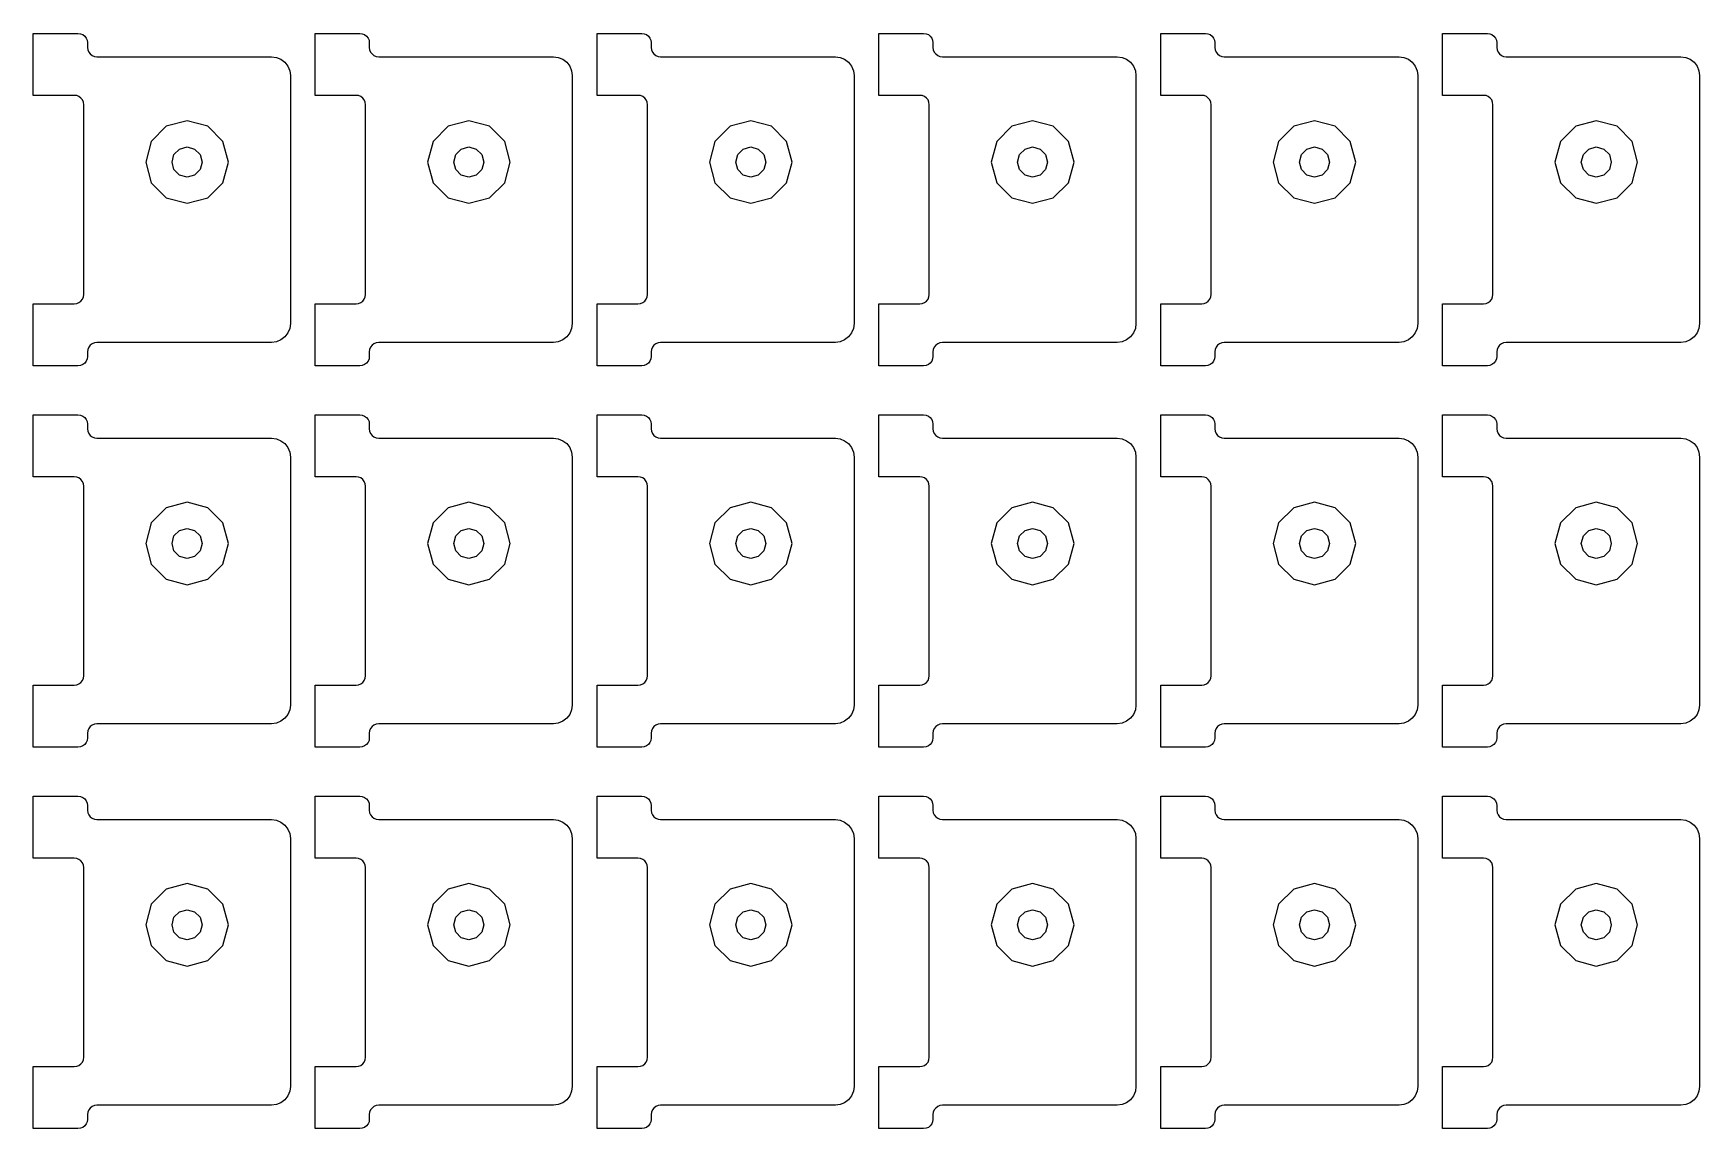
# Model space of a CAD drawing. Extents: x 11 to 212, y 11 to 212.
# Drawn here: x 157 to 167.44, y 97.02 to 103.88 of the extents above; entities that cross this region are included whole.
import ezdxf

# ---------------------------------------------------------------- set-up
doc = ezdxf.new("R2010")
doc.units = 0
doc.layers.add('G', color=7, linetype='continuous')

msp = doc.modelspace()

# ---------------------------------------------------------------- linework, layer by layer
at = {"layer": 'G'}
for points in [[(157.259, 102.188), (157.274, 102.19), (157.288, 102.196), (157.3, 102.205), (157.31, 102.218), (157.316, 102.232), (157.318, 102.247), (157.318, 103.435), (157.316, 103.451), (157.31, 103.465), (157.3, 103.477), (157.288, 103.486), (157.274, 103.492), (157.259, 103.494), (157.002, 103.494), (157.002, 103.882), (157.282, 103.882), (157.298, 103.88), (157.312, 103.874), (157.324, 103.865), (157.333, 103.853), (157.339, 103.839), (157.341, 103.824), (157.341, 103.794), (157.343, 103.779), (157.349, 103.765), (157.358, 103.753), (157.371, 103.743), (157.385, 103.737), (157.4, 103.735), (158.494, 103.735), (158.525, 103.731), (158.553, 103.72), (158.577, 103.701), (158.596, 103.676), (158.608, 103.648), (158.612, 103.618), (158.612, 102.065), (158.608, 102.034), (158.596, 102.006), (158.577, 101.982), (158.553, 101.963), (158.525, 101.951), (158.494, 101.947), (157.4, 101.947), (157.385, 101.945), (157.371, 101.939), (157.358, 101.93), (157.349, 101.918), (157.343, 101.903), (157.341, 101.888), (157.341, 101.859), (157.339, 101.844), (157.333, 101.829), (157.324, 101.817), (157.312, 101.808), (157.298, 101.802), (157.282, 101.8), (157.002, 101.8), (157.002, 102.188)], [(159.024, 102.188), (159.039, 102.19), (159.053, 102.196), (159.065, 102.205), (159.074, 102.218), (159.08, 102.232), (159.082, 102.247), (159.082, 103.435), (159.08, 103.451), (159.074, 103.465), (159.065, 103.477), (159.053, 103.486), (159.039, 103.492), (159.024, 103.494), (158.767, 103.494), (158.767, 103.882), (159.047, 103.882), (159.062, 103.88), (159.076, 103.874), (159.089, 103.865), (159.098, 103.853), (159.104, 103.839), (159.106, 103.824), (159.106, 103.794), (159.108, 103.779), (159.114, 103.765), (159.123, 103.753), (159.135, 103.743), (159.149, 103.737), (159.165, 103.735), (160.259, 103.735), (160.289, 103.731), (160.318, 103.72), (160.342, 103.701), (160.361, 103.676), (160.372, 103.648), (160.376, 103.618), (160.376, 102.065), (160.372, 102.034), (160.361, 102.006), (160.342, 101.982), (160.318, 101.963), (160.289, 101.951), (160.259, 101.947), (159.165, 101.947), (159.149, 101.945), (159.135, 101.939), (159.123, 101.93), (159.114, 101.918), (159.108, 101.903), (159.106, 101.888), (159.106, 101.859), (159.104, 101.844), (159.098, 101.829), (159.089, 101.817), (159.076, 101.808), (159.062, 101.802), (159.047, 101.8), (158.767, 101.8), (158.767, 102.188)], [(160.788, 102.188), (160.803, 102.19), (160.818, 102.196), (160.83, 102.205), (160.839, 102.218), (160.845, 102.232), (160.847, 102.247), (160.847, 103.435), (160.845, 103.451), (160.839, 103.465), (160.83, 103.477), (160.818, 103.486), (160.803, 103.492), (160.788, 103.494), (160.532, 103.494), (160.532, 103.882), (160.812, 103.882), (160.827, 103.88), (160.841, 103.874), (160.853, 103.865), (160.863, 103.853), (160.869, 103.839), (160.871, 103.824), (160.871, 103.794), (160.873, 103.779), (160.878, 103.765), (160.888, 103.753), (160.9, 103.743), (160.914, 103.737), (160.929, 103.735), (162.024, 103.735), (162.054, 103.731), (162.082, 103.72), (162.107, 103.701), (162.125, 103.676), (162.137, 103.648), (162.141, 103.618), (162.141, 102.065), (162.137, 102.034), (162.125, 102.006), (162.107, 101.982), (162.082, 101.963), (162.054, 101.951), (162.024, 101.947), (160.929, 101.947), (160.914, 101.945), (160.9, 101.939), (160.888, 101.93), (160.878, 101.918), (160.873, 101.903), (160.871, 101.888), (160.871, 101.859), (160.869, 101.844), (160.863, 101.829), (160.853, 101.817), (160.841, 101.808), (160.827, 101.802), (160.812, 101.8), (160.532, 101.8), (160.532, 102.188)], [(162.553, 102.188), (162.568, 102.19), (162.582, 102.196), (162.595, 102.205), (162.604, 102.218), (162.61, 102.232), (162.612, 102.247), (162.612, 103.435), (162.61, 103.451), (162.604, 103.465), (162.595, 103.477), (162.582, 103.486), (162.568, 103.492), (162.553, 103.494), (162.296, 103.494), (162.296, 103.882), (162.576, 103.882), (162.592, 103.88), (162.606, 103.874), (162.618, 103.865), (162.627, 103.853), (162.633, 103.839), (162.635, 103.824), (162.635, 103.794), (162.637, 103.779), (162.643, 103.765), (162.653, 103.753), (162.665, 103.743), (162.679, 103.737), (162.694, 103.735), (163.788, 103.735), (163.819, 103.731), (163.847, 103.72), (163.871, 103.701), (163.89, 103.676), (163.902, 103.648), (163.906, 103.618), (163.906, 102.065), (163.902, 102.034), (163.89, 102.006), (163.871, 101.982), (163.847, 101.963), (163.819, 101.951), (163.788, 101.947), (162.694, 101.947), (162.679, 101.945), (162.665, 101.939), (162.653, 101.93), (162.643, 101.918), (162.637, 101.903), (162.635, 101.888), (162.635, 101.859), (162.633, 101.844), (162.627, 101.829), (162.618, 101.817), (162.606, 101.808), (162.592, 101.802), (162.576, 101.8), (162.296, 101.8), (162.296, 102.188)], [(164.318, 102.188), (164.333, 102.19), (164.347, 102.196), (164.359, 102.205), (164.369, 102.218), (164.374, 102.232), (164.376, 102.247), (164.376, 103.435), (164.374, 103.451), (164.369, 103.465), (164.359, 103.477), (164.347, 103.486), (164.333, 103.492), (164.318, 103.494), (164.061, 103.494), (164.061, 103.882), (164.341, 103.882), (164.356, 103.88), (164.371, 103.874), (164.383, 103.865), (164.392, 103.853), (164.398, 103.839), (164.4, 103.824), (164.4, 103.794), (164.402, 103.779), (164.408, 103.765), (164.417, 103.753), (164.429, 103.743), (164.444, 103.737), (164.459, 103.735), (165.553, 103.735), (165.583, 103.731), (165.612, 103.72), (165.636, 103.701), (165.655, 103.676), (165.667, 103.648), (165.671, 103.618), (165.671, 102.065), (165.667, 102.034), (165.655, 102.006), (165.636, 101.982), (165.612, 101.963), (165.583, 101.951), (165.553, 101.947), (164.459, 101.947), (164.444, 101.945), (164.429, 101.939), (164.417, 101.93), (164.408, 101.918), (164.402, 101.903), (164.4, 101.888), (164.4, 101.859), (164.398, 101.844), (164.392, 101.829), (164.383, 101.817), (164.371, 101.808), (164.356, 101.802), (164.341, 101.8), (164.061, 101.8), (164.061, 102.188)], [(166.082, 102.188), (166.098, 102.19), (166.112, 102.196), (166.124, 102.205), (166.133, 102.218), (166.139, 102.232), (166.141, 102.247), (166.141, 103.435), (166.139, 103.451), (166.133, 103.465), (166.124, 103.477), (166.112, 103.486), (166.098, 103.492), (166.082, 103.494), (165.826, 103.494), (165.826, 103.882), (166.106, 103.882), (166.121, 103.88), (166.135, 103.874), (166.147, 103.865), (166.157, 103.853), (166.163, 103.839), (166.165, 103.824), (166.165, 103.794), (166.167, 103.779), (166.173, 103.765), (166.182, 103.753), (166.194, 103.743), (166.208, 103.737), (166.224, 103.735), (167.318, 103.735), (167.348, 103.731), (167.376, 103.72), (167.401, 103.701), (167.42, 103.676), (167.431, 103.648), (167.435, 103.618), (167.435, 102.065), (167.431, 102.034), (167.42, 102.006), (167.401, 101.982), (167.376, 101.963), (167.348, 101.951), (167.318, 101.947), (166.224, 101.947), (166.208, 101.945), (166.194, 101.939), (166.182, 101.93), (166.173, 101.918), (166.167, 101.903), (166.165, 101.888), (166.165, 101.859), (166.163, 101.844), (166.157, 101.829), (166.147, 101.817), (166.135, 101.808), (166.121, 101.802), (166.106, 101.8), (165.826, 101.8), (165.826, 102.188)], [(158.189, 102.947), (158.224, 103.076), (158.189, 103.206), (158.094, 103.301), (157.965, 103.335), (157.835, 103.301), (157.741, 103.206), (157.706, 103.076), (157.741, 102.947), (157.835, 102.852), (157.965, 102.818), (158.094, 102.852)], [(159.954, 102.947), (159.988, 103.076), (159.954, 103.206), (159.859, 103.301), (159.729, 103.335), (159.6, 103.301), (159.505, 103.206), (159.471, 103.076), (159.505, 102.947), (159.6, 102.852), (159.729, 102.818), (159.859, 102.852)], [(161.718, 102.947), (161.753, 103.076), (161.718, 103.206), (161.624, 103.301), (161.494, 103.335), (161.365, 103.301), (161.27, 103.206), (161.235, 103.076), (161.27, 102.947), (161.365, 102.852), (161.494, 102.818), (161.624, 102.852)], [(163.483, 102.947), (163.518, 103.076), (163.483, 103.206), (163.388, 103.301), (163.259, 103.335), (163.129, 103.301), (163.035, 103.206), (163, 103.076), (163.035, 102.947), (163.129, 102.852), (163.259, 102.818), (163.388, 102.852)], [(165.248, 102.947), (165.282, 103.076), (165.248, 103.206), (165.153, 103.301), (165.024, 103.335), (164.894, 103.301), (164.799, 103.206), (164.765, 103.076), (164.799, 102.947), (164.894, 102.852), (165.024, 102.818), (165.153, 102.852)], [(167.012, 102.947), (167.047, 103.076), (167.012, 103.206), (166.918, 103.301), (166.788, 103.335), (166.659, 103.301), (166.564, 103.206), (166.529, 103.076), (166.564, 102.947), (166.659, 102.852), (166.788, 102.818), (166.918, 102.852)], [(158.059, 103.076), (158.046, 103.029), (158.012, 102.995), (157.965, 102.982), (157.918, 102.995), (157.883, 103.029), (157.871, 103.076), (157.883, 103.124), (157.918, 103.158), (157.965, 103.171), (158.012, 103.158), (158.046, 103.124)], [(159.824, 103.076), (159.811, 103.029), (159.776, 102.995), (159.729, 102.982), (159.682, 102.995), (159.648, 103.029), (159.635, 103.076), (159.648, 103.124), (159.682, 103.158), (159.729, 103.171), (159.776, 103.158), (159.811, 103.124)], [(161.588, 103.076), (161.576, 103.029), (161.541, 102.995), (161.494, 102.982), (161.447, 102.995), (161.413, 103.029), (161.4, 103.076), (161.413, 103.124), (161.447, 103.158), (161.494, 103.171), (161.541, 103.158), (161.576, 103.124)], [(163.353, 103.076), (163.34, 103.029), (163.306, 102.995), (163.259, 102.982), (163.212, 102.995), (163.177, 103.029), (163.165, 103.076), (163.177, 103.124), (163.212, 103.158), (163.259, 103.171), (163.306, 103.158), (163.34, 103.124)], [(165.118, 103.076), (165.105, 103.029), (165.071, 102.995), (165.024, 102.982), (164.976, 102.995), (164.942, 103.029), (164.929, 103.076), (164.942, 103.124), (164.976, 103.158), (165.024, 103.171), (165.071, 103.158), (165.105, 103.124)], [(166.882, 103.076), (166.87, 103.029), (166.835, 102.995), (166.788, 102.982), (166.741, 102.995), (166.707, 103.029), (166.694, 103.076), (166.707, 103.124), (166.741, 103.158), (166.788, 103.171), (166.835, 103.158), (166.87, 103.124)], [(157.259, 99.8), (157.274, 99.802), (157.288, 99.808), (157.3, 99.817), (157.31, 99.829), (157.316, 99.844), (157.318, 99.859), (157.318, 101.047), (157.316, 101.062), (157.31, 101.076), (157.3, 101.089), (157.288, 101.098), (157.274, 101.104), (157.259, 101.106), (157.002, 101.106), (157.002, 101.494), (157.282, 101.494), (157.298, 101.492), (157.312, 101.486), (157.324, 101.477), (157.333, 101.465), (157.339, 101.451), (157.341, 101.435), (157.341, 101.406), (157.343, 101.391), (157.349, 101.376), (157.358, 101.364), (157.371, 101.355), (157.385, 101.349), (157.4, 101.347), (158.494, 101.347), (158.525, 101.343), (158.553, 101.331), (158.577, 101.313), (158.596, 101.288), (158.608, 101.26), (158.612, 101.229), (158.612, 99.676), (158.608, 99.646), (158.596, 99.618), (158.577, 99.593), (158.553, 99.575), (158.525, 99.563), (158.494, 99.559), (157.4, 99.559), (157.385, 99.557), (157.371, 99.551), (157.358, 99.542), (157.349, 99.529), (157.343, 99.515), (157.341, 99.5), (157.341, 99.471), (157.339, 99.455), (157.333, 99.441), (157.324, 99.429), (157.312, 99.42), (157.298, 99.414), (157.282, 99.412), (157.002, 99.412), (157.002, 99.8)], [(159.024, 99.8), (159.039, 99.802), (159.053, 99.808), (159.065, 99.817), (159.074, 99.829), (159.08, 99.844), (159.082, 99.859), (159.082, 101.047), (159.08, 101.062), (159.074, 101.076), (159.065, 101.089), (159.053, 101.098), (159.039, 101.104), (159.024, 101.106), (158.767, 101.106), (158.767, 101.494), (159.047, 101.494), (159.062, 101.492), (159.076, 101.486), (159.089, 101.477), (159.098, 101.465), (159.104, 101.451), (159.106, 101.435), (159.106, 101.406), (159.108, 101.391), (159.114, 101.376), (159.123, 101.364), (159.135, 101.355), (159.149, 101.349), (159.165, 101.347), (160.259, 101.347), (160.289, 101.343), (160.318, 101.331), (160.342, 101.313), (160.361, 101.288), (160.372, 101.26), (160.376, 101.229), (160.376, 99.676), (160.372, 99.646), (160.361, 99.618), (160.342, 99.593), (160.318, 99.575), (160.289, 99.563), (160.259, 99.559), (159.165, 99.559), (159.149, 99.557), (159.135, 99.551), (159.123, 99.542), (159.114, 99.529), (159.108, 99.515), (159.106, 99.5), (159.106, 99.471), (159.104, 99.455), (159.098, 99.441), (159.089, 99.429), (159.076, 99.42), (159.062, 99.414), (159.047, 99.412), (158.767, 99.412), (158.767, 99.8)], [(160.788, 99.8), (160.803, 99.802), (160.818, 99.808), (160.83, 99.817), (160.839, 99.829), (160.845, 99.844), (160.847, 99.859), (160.847, 101.047), (160.845, 101.062), (160.839, 101.076), (160.83, 101.089), (160.818, 101.098), (160.803, 101.104), (160.788, 101.106), (160.532, 101.106), (160.532, 101.494), (160.812, 101.494), (160.827, 101.492), (160.841, 101.486), (160.853, 101.477), (160.863, 101.465), (160.869, 101.451), (160.871, 101.435), (160.871, 101.406), (160.873, 101.391), (160.878, 101.376), (160.888, 101.364), (160.9, 101.355), (160.914, 101.349), (160.929, 101.347), (162.024, 101.347), (162.054, 101.343), (162.082, 101.331), (162.107, 101.313), (162.125, 101.288), (162.137, 101.26), (162.141, 101.229), (162.141, 99.676), (162.137, 99.646), (162.125, 99.618), (162.107, 99.593), (162.082, 99.575), (162.054, 99.563), (162.024, 99.559), (160.929, 99.559), (160.914, 99.557), (160.9, 99.551), (160.888, 99.542), (160.878, 99.529), (160.873, 99.515), (160.871, 99.5), (160.871, 99.471), (160.869, 99.455), (160.863, 99.441), (160.853, 99.429), (160.841, 99.42), (160.827, 99.414), (160.812, 99.412), (160.532, 99.412), (160.532, 99.8)], [(162.553, 99.8), (162.568, 99.802), (162.582, 99.808), (162.595, 99.817), (162.604, 99.829), (162.61, 99.844), (162.612, 99.859), (162.612, 101.047), (162.61, 101.062), (162.604, 101.076), (162.595, 101.089), (162.582, 101.098), (162.568, 101.104), (162.553, 101.106), (162.296, 101.106), (162.296, 101.494), (162.576, 101.494), (162.592, 101.492), (162.606, 101.486), (162.618, 101.477), (162.627, 101.465), (162.633, 101.451), (162.635, 101.435), (162.635, 101.406), (162.637, 101.391), (162.643, 101.376), (162.653, 101.364), (162.665, 101.355), (162.679, 101.349), (162.694, 101.347), (163.788, 101.347), (163.819, 101.343), (163.847, 101.331), (163.871, 101.313), (163.89, 101.288), (163.902, 101.26), (163.906, 101.229), (163.906, 99.676), (163.902, 99.646), (163.89, 99.618), (163.871, 99.593), (163.847, 99.575), (163.819, 99.563), (163.788, 99.559), (162.694, 99.559), (162.679, 99.557), (162.665, 99.551), (162.653, 99.542), (162.643, 99.529), (162.637, 99.515), (162.635, 99.5), (162.635, 99.471), (162.633, 99.455), (162.627, 99.441), (162.618, 99.429), (162.606, 99.42), (162.592, 99.414), (162.576, 99.412), (162.296, 99.412), (162.296, 99.8)], [(164.318, 99.8), (164.333, 99.802), (164.347, 99.808), (164.359, 99.817), (164.369, 99.829), (164.374, 99.844), (164.376, 99.859), (164.376, 101.047), (164.374, 101.062), (164.369, 101.076), (164.359, 101.089), (164.347, 101.098), (164.333, 101.104), (164.318, 101.106), (164.061, 101.106), (164.061, 101.494), (164.341, 101.494), (164.356, 101.492), (164.371, 101.486), (164.383, 101.477), (164.392, 101.465), (164.398, 101.451), (164.4, 101.435), (164.4, 101.406), (164.402, 101.391), (164.408, 101.376), (164.417, 101.364), (164.429, 101.355), (164.444, 101.349), (164.459, 101.347), (165.553, 101.347), (165.583, 101.343), (165.612, 101.331), (165.636, 101.313), (165.655, 101.288), (165.667, 101.26), (165.671, 101.229), (165.671, 99.676), (165.667, 99.646), (165.655, 99.618), (165.636, 99.593), (165.612, 99.575), (165.583, 99.563), (165.553, 99.559), (164.459, 99.559), (164.444, 99.557), (164.429, 99.551), (164.417, 99.542), (164.408, 99.529), (164.402, 99.515), (164.4, 99.5), (164.4, 99.471), (164.398, 99.455), (164.392, 99.441), (164.383, 99.429), (164.371, 99.42), (164.356, 99.414), (164.341, 99.412), (164.061, 99.412), (164.061, 99.8)], [(166.082, 99.8), (166.098, 99.802), (166.112, 99.808), (166.124, 99.817), (166.133, 99.829), (166.139, 99.844), (166.141, 99.859), (166.141, 101.047), (166.139, 101.062), (166.133, 101.076), (166.124, 101.089), (166.112, 101.098), (166.098, 101.104), (166.082, 101.106), (165.826, 101.106), (165.826, 101.494), (166.106, 101.494), (166.121, 101.492), (166.135, 101.486), (166.147, 101.477), (166.157, 101.465), (166.163, 101.451), (166.165, 101.435), (166.165, 101.406), (166.167, 101.391), (166.173, 101.376), (166.182, 101.364), (166.194, 101.355), (166.208, 101.349), (166.224, 101.347), (167.318, 101.347), (167.348, 101.343), (167.376, 101.331), (167.401, 101.313), (167.42, 101.288), (167.431, 101.26), (167.435, 101.229), (167.435, 99.676), (167.431, 99.646), (167.42, 99.618), (167.401, 99.593), (167.376, 99.575), (167.348, 99.563), (167.318, 99.559), (166.224, 99.559), (166.208, 99.557), (166.194, 99.551), (166.182, 99.542), (166.173, 99.529), (166.167, 99.515), (166.165, 99.5), (166.165, 99.471), (166.163, 99.455), (166.157, 99.441), (166.147, 99.429), (166.135, 99.42), (166.121, 99.414), (166.106, 99.412), (165.826, 99.412), (165.826, 99.8)], [(158.189, 100.559), (158.224, 100.688), (158.189, 100.818), (158.094, 100.912), (157.965, 100.947), (157.835, 100.912), (157.741, 100.818), (157.706, 100.688), (157.741, 100.559), (157.835, 100.464), (157.965, 100.429), (158.094, 100.464)], [(159.954, 100.559), (159.988, 100.688), (159.954, 100.818), (159.859, 100.912), (159.729, 100.947), (159.6, 100.912), (159.505, 100.818), (159.471, 100.688), (159.505, 100.559), (159.6, 100.464), (159.729, 100.429), (159.859, 100.464)], [(161.718, 100.559), (161.753, 100.688), (161.718, 100.818), (161.624, 100.912), (161.494, 100.947), (161.365, 100.912), (161.27, 100.818), (161.235, 100.688), (161.27, 100.559), (161.365, 100.464), (161.494, 100.429), (161.624, 100.464)], [(163.483, 100.559), (163.518, 100.688), (163.483, 100.818), (163.388, 100.912), (163.259, 100.947), (163.129, 100.912), (163.035, 100.818), (163, 100.688), (163.035, 100.559), (163.129, 100.464), (163.259, 100.429), (163.388, 100.464)], [(165.248, 100.559), (165.282, 100.688), (165.248, 100.818), (165.153, 100.912), (165.024, 100.947), (164.894, 100.912), (164.799, 100.818), (164.765, 100.688), (164.799, 100.559), (164.894, 100.464), (165.024, 100.429), (165.153, 100.464)], [(167.012, 100.559), (167.047, 100.688), (167.012, 100.818), (166.918, 100.912), (166.788, 100.947), (166.659, 100.912), (166.564, 100.818), (166.529, 100.688), (166.564, 100.559), (166.659, 100.464), (166.788, 100.429), (166.918, 100.464)], [(158.059, 100.688), (158.046, 100.641), (158.012, 100.607), (157.965, 100.594), (157.918, 100.607), (157.883, 100.641), (157.871, 100.688), (157.883, 100.735), (157.918, 100.77), (157.965, 100.782), (158.012, 100.77), (158.046, 100.735)], [(159.824, 100.688), (159.811, 100.641), (159.776, 100.607), (159.729, 100.594), (159.682, 100.607), (159.648, 100.641), (159.635, 100.688), (159.648, 100.735), (159.682, 100.77), (159.729, 100.782), (159.776, 100.77), (159.811, 100.735)], [(161.588, 100.688), (161.576, 100.641), (161.541, 100.607), (161.494, 100.594), (161.447, 100.607), (161.413, 100.641), (161.4, 100.688), (161.413, 100.735), (161.447, 100.77), (161.494, 100.782), (161.541, 100.77), (161.576, 100.735)], [(163.353, 100.688), (163.34, 100.641), (163.306, 100.607), (163.259, 100.594), (163.212, 100.607), (163.177, 100.641), (163.165, 100.688), (163.177, 100.735), (163.212, 100.77), (163.259, 100.782), (163.306, 100.77), (163.34, 100.735)], [(165.118, 100.688), (165.105, 100.641), (165.071, 100.607), (165.024, 100.594), (164.976, 100.607), (164.942, 100.641), (164.929, 100.688), (164.942, 100.735), (164.976, 100.77), (165.024, 100.782), (165.071, 100.77), (165.105, 100.735)], [(166.882, 100.688), (166.87, 100.641), (166.835, 100.607), (166.788, 100.594), (166.741, 100.607), (166.707, 100.641), (166.694, 100.688), (166.707, 100.735), (166.741, 100.77), (166.788, 100.782), (166.835, 100.77), (166.87, 100.735)], [(157.259, 97.412), (157.274, 97.414), (157.288, 97.42), (157.3, 97.429), (157.31, 97.441), (157.316, 97.455), (157.318, 97.471), (157.318, 98.659), (157.316, 98.674), (157.31, 98.688), (157.3, 98.7), (157.288, 98.71), (157.274, 98.716), (157.259, 98.718), (157.002, 98.718), (157.002, 99.106), (157.282, 99.106), (157.298, 99.104), (157.312, 99.098), (157.324, 99.089), (157.333, 99.076), (157.339, 99.062), (157.341, 99.047), (157.341, 99.018), (157.343, 99.002), (157.349, 98.988), (157.358, 98.976), (157.371, 98.967), (157.385, 98.961), (157.4, 98.959), (158.494, 98.959), (158.525, 98.955), (158.553, 98.943), (158.577, 98.924), (158.596, 98.9), (158.608, 98.872), (158.612, 98.841), (158.612, 97.288), (158.608, 97.258), (158.596, 97.229), (158.577, 97.205), (158.553, 97.186), (158.525, 97.175), (158.494, 97.171), (157.4, 97.171), (157.385, 97.169), (157.371, 97.163), (157.358, 97.153), (157.349, 97.141), (157.343, 97.127), (157.341, 97.112), (157.341, 97.082), (157.339, 97.067), (157.333, 97.053), (157.324, 97.041), (157.312, 97.031), (157.298, 97.026), (157.282, 97.024), (157.002, 97.024), (157.002, 97.412)], [(159.024, 97.412), (159.039, 97.414), (159.053, 97.42), (159.065, 97.429), (159.074, 97.441), (159.08, 97.455), (159.082, 97.471), (159.082, 98.659), (159.08, 98.674), (159.074, 98.688), (159.065, 98.7), (159.053, 98.71), (159.039, 98.716), (159.024, 98.718), (158.767, 98.718), (158.767, 99.106), (159.047, 99.106), (159.062, 99.104), (159.076, 99.098), (159.089, 99.089), (159.098, 99.076), (159.104, 99.062), (159.106, 99.047), (159.106, 99.018), (159.108, 99.002), (159.114, 98.988), (159.123, 98.976), (159.135, 98.967), (159.149, 98.961), (159.165, 98.959), (160.259, 98.959), (160.289, 98.955), (160.318, 98.943), (160.342, 98.924), (160.361, 98.9), (160.372, 98.872), (160.376, 98.841), (160.376, 97.288), (160.372, 97.258), (160.361, 97.229), (160.342, 97.205), (160.318, 97.186), (160.289, 97.175), (160.259, 97.171), (159.165, 97.171), (159.149, 97.169), (159.135, 97.163), (159.123, 97.153), (159.114, 97.141), (159.108, 97.127), (159.106, 97.112), (159.106, 97.082), (159.104, 97.067), (159.098, 97.053), (159.089, 97.041), (159.076, 97.031), (159.062, 97.026), (159.047, 97.024), (158.767, 97.024), (158.767, 97.412)], [(160.788, 97.412), (160.803, 97.414), (160.818, 97.42), (160.83, 97.429), (160.839, 97.441), (160.845, 97.455), (160.847, 97.471), (160.847, 98.659), (160.845, 98.674), (160.839, 98.688), (160.83, 98.7), (160.818, 98.71), (160.803, 98.716), (160.788, 98.718), (160.532, 98.718), (160.532, 99.106), (160.812, 99.106), (160.827, 99.104), (160.841, 99.098), (160.853, 99.089), (160.863, 99.076), (160.869, 99.062), (160.871, 99.047), (160.871, 99.018), (160.873, 99.002), (160.878, 98.988), (160.888, 98.976), (160.9, 98.967), (160.914, 98.961), (160.929, 98.959), (162.024, 98.959), (162.054, 98.955), (162.082, 98.943), (162.107, 98.924), (162.125, 98.9), (162.137, 98.872), (162.141, 98.841), (162.141, 97.288), (162.137, 97.258), (162.125, 97.229), (162.107, 97.205), (162.082, 97.186), (162.054, 97.175), (162.024, 97.171), (160.929, 97.171), (160.914, 97.169), (160.9, 97.163), (160.888, 97.153), (160.878, 97.141), (160.873, 97.127), (160.871, 97.112), (160.871, 97.082), (160.869, 97.067), (160.863, 97.053), (160.853, 97.041), (160.841, 97.031), (160.827, 97.026), (160.812, 97.024), (160.532, 97.024), (160.532, 97.412)], [(162.553, 97.412), (162.568, 97.414), (162.582, 97.42), (162.595, 97.429), (162.604, 97.441), (162.61, 97.455), (162.612, 97.471), (162.612, 98.659), (162.61, 98.674), (162.604, 98.688), (162.595, 98.7), (162.582, 98.71), (162.568, 98.716), (162.553, 98.718), (162.296, 98.718), (162.296, 99.106), (162.576, 99.106), (162.592, 99.104), (162.606, 99.098), (162.618, 99.089), (162.627, 99.076), (162.633, 99.062), (162.635, 99.047), (162.635, 99.018), (162.637, 99.002), (162.643, 98.988), (162.653, 98.976), (162.665, 98.967), (162.679, 98.961), (162.694, 98.959), (163.788, 98.959), (163.819, 98.955), (163.847, 98.943), (163.871, 98.924), (163.89, 98.9), (163.902, 98.872), (163.906, 98.841), (163.906, 97.288), (163.902, 97.258), (163.89, 97.229), (163.871, 97.205), (163.847, 97.186), (163.819, 97.175), (163.788, 97.171), (162.694, 97.171), (162.679, 97.169), (162.665, 97.163), (162.653, 97.153), (162.643, 97.141), (162.637, 97.127), (162.635, 97.112), (162.635, 97.082), (162.633, 97.067), (162.627, 97.053), (162.618, 97.041), (162.606, 97.031), (162.592, 97.026), (162.576, 97.024), (162.296, 97.024), (162.296, 97.412)], [(164.318, 97.412), (164.333, 97.414), (164.347, 97.42), (164.359, 97.429), (164.369, 97.441), (164.374, 97.455), (164.376, 97.471), (164.376, 98.659), (164.374, 98.674), (164.369, 98.688), (164.359, 98.7), (164.347, 98.71), (164.333, 98.716), (164.318, 98.718), (164.061, 98.718), (164.061, 99.106), (164.341, 99.106), (164.356, 99.104), (164.371, 99.098), (164.383, 99.089), (164.392, 99.076), (164.398, 99.062), (164.4, 99.047), (164.4, 99.018), (164.402, 99.002), (164.408, 98.988), (164.417, 98.976), (164.429, 98.967), (164.444, 98.961), (164.459, 98.959), (165.553, 98.959), (165.583, 98.955), (165.612, 98.943), (165.636, 98.924), (165.655, 98.9), (165.667, 98.872), (165.671, 98.841), (165.671, 97.288), (165.667, 97.258), (165.655, 97.229), (165.636, 97.205), (165.612, 97.186), (165.583, 97.175), (165.553, 97.171), (164.459, 97.171), (164.444, 97.169), (164.429, 97.163), (164.417, 97.153), (164.408, 97.141), (164.402, 97.127), (164.4, 97.112), (164.4, 97.082), (164.398, 97.067), (164.392, 97.053), (164.383, 97.041), (164.371, 97.031), (164.356, 97.026), (164.341, 97.024), (164.061, 97.024), (164.061, 97.412)], [(166.082, 97.412), (166.098, 97.414), (166.112, 97.42), (166.124, 97.429), (166.133, 97.441), (166.139, 97.455), (166.141, 97.471), (166.141, 98.659), (166.139, 98.674), (166.133, 98.688), (166.124, 98.7), (166.112, 98.71), (166.098, 98.716), (166.082, 98.718), (165.826, 98.718), (165.826, 99.106), (166.106, 99.106), (166.121, 99.104), (166.135, 99.098), (166.147, 99.089), (166.157, 99.076), (166.163, 99.062), (166.165, 99.047), (166.165, 99.018), (166.167, 99.002), (166.173, 98.988), (166.182, 98.976), (166.194, 98.967), (166.208, 98.961), (166.224, 98.959), (167.318, 98.959), (167.348, 98.955), (167.376, 98.943), (167.401, 98.924), (167.42, 98.9), (167.431, 98.872), (167.435, 98.841), (167.435, 97.288), (167.431, 97.258), (167.42, 97.229), (167.401, 97.205), (167.376, 97.186), (167.348, 97.175), (167.318, 97.171), (166.224, 97.171), (166.208, 97.169), (166.194, 97.163), (166.182, 97.153), (166.173, 97.141), (166.167, 97.127), (166.165, 97.112), (166.165, 97.082), (166.163, 97.067), (166.157, 97.053), (166.147, 97.041), (166.135, 97.031), (166.121, 97.026), (166.106, 97.024), (165.826, 97.024), (165.826, 97.412)], [(158.189, 98.171), (158.224, 98.3), (158.189, 98.429), (158.094, 98.524), (157.965, 98.559), (157.835, 98.524), (157.741, 98.429), (157.706, 98.3), (157.741, 98.171), (157.835, 98.076), (157.965, 98.041), (158.094, 98.076)], [(159.954, 98.171), (159.988, 98.3), (159.954, 98.429), (159.859, 98.524), (159.729, 98.559), (159.6, 98.524), (159.505, 98.429), (159.471, 98.3), (159.505, 98.171), (159.6, 98.076), (159.729, 98.041), (159.859, 98.076)], [(161.718, 98.171), (161.753, 98.3), (161.718, 98.429), (161.624, 98.524), (161.494, 98.559), (161.365, 98.524), (161.27, 98.429), (161.235, 98.3), (161.27, 98.171), (161.365, 98.076), (161.494, 98.041), (161.624, 98.076)], [(163.483, 98.171), (163.518, 98.3), (163.483, 98.429), (163.388, 98.524), (163.259, 98.559), (163.129, 98.524), (163.035, 98.429), (163, 98.3), (163.035, 98.171), (163.129, 98.076), (163.259, 98.041), (163.388, 98.076)], [(165.248, 98.171), (165.282, 98.3), (165.248, 98.429), (165.153, 98.524), (165.024, 98.559), (164.894, 98.524), (164.799, 98.429), (164.765, 98.3), (164.799, 98.171), (164.894, 98.076), (165.024, 98.041), (165.153, 98.076)], [(167.012, 98.171), (167.047, 98.3), (167.012, 98.429), (166.918, 98.524), (166.788, 98.559), (166.659, 98.524), (166.564, 98.429), (166.529, 98.3), (166.564, 98.171), (166.659, 98.076), (166.788, 98.041), (166.918, 98.076)], [(158.059, 98.3), (158.046, 98.253), (158.012, 98.218), (157.965, 98.206), (157.918, 98.218), (157.883, 98.253), (157.871, 98.3), (157.883, 98.347), (157.918, 98.382), (157.965, 98.394), (158.012, 98.382), (158.046, 98.347)], [(159.824, 98.3), (159.811, 98.253), (159.776, 98.218), (159.729, 98.206), (159.682, 98.218), (159.648, 98.253), (159.635, 98.3), (159.648, 98.347), (159.682, 98.382), (159.729, 98.394), (159.776, 98.382), (159.811, 98.347)], [(161.588, 98.3), (161.576, 98.253), (161.541, 98.218), (161.494, 98.206), (161.447, 98.218), (161.413, 98.253), (161.4, 98.3), (161.413, 98.347), (161.447, 98.382), (161.494, 98.394), (161.541, 98.382), (161.576, 98.347)], [(163.353, 98.3), (163.34, 98.253), (163.306, 98.218), (163.259, 98.206), (163.212, 98.218), (163.177, 98.253), (163.165, 98.3), (163.177, 98.347), (163.212, 98.382), (163.259, 98.394), (163.306, 98.382), (163.34, 98.347)], [(165.118, 98.3), (165.105, 98.253), (165.071, 98.218), (165.024, 98.206), (164.976, 98.218), (164.942, 98.253), (164.929, 98.3), (164.942, 98.347), (164.976, 98.382), (165.024, 98.394), (165.071, 98.382), (165.105, 98.347)], [(166.882, 98.3), (166.87, 98.253), (166.835, 98.218), (166.788, 98.206), (166.741, 98.218), (166.707, 98.253), (166.694, 98.3), (166.707, 98.347), (166.741, 98.382), (166.788, 98.394), (166.835, 98.382), (166.87, 98.347)]]:
    msp.add_lwpolyline(points, close=True, dxfattribs=at)

doc.saveas('drawing.dxf')
